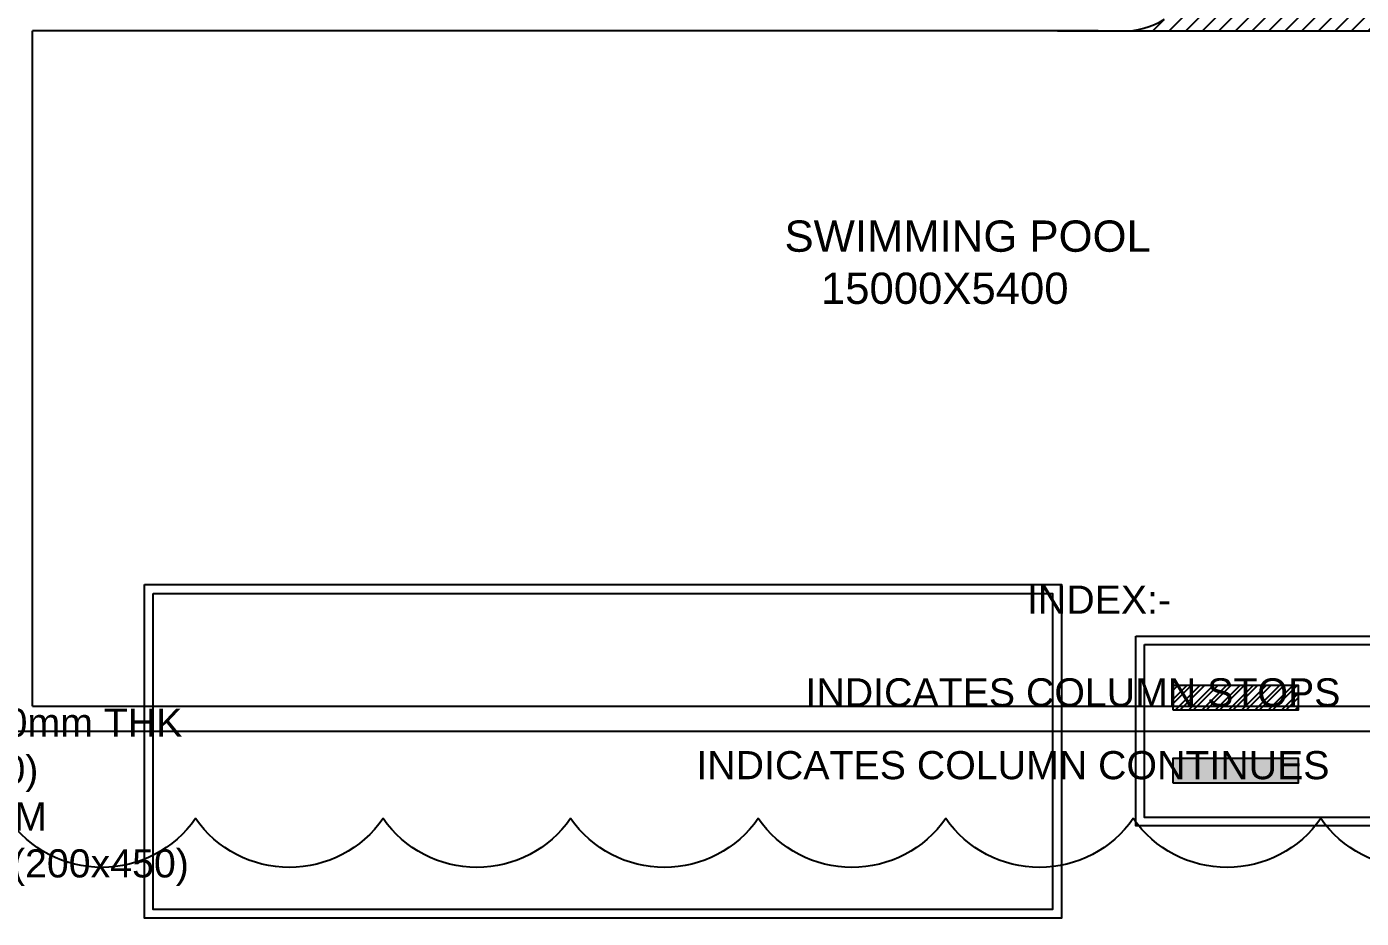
# Model space of a CAD drawing. Extents: x -32840 to 422982, y 280745 to 888746.
# Drawn here: x 80031 to 90706, y 870467 to 877595 of the extents above; entities that cross this region are included whole.
import ezdxf

# ---------------------------------------------------------------- set-up
doc = ezdxf.new("R2010")
doc.units = 0
doc.header["$LTSCALE"] = 1000
doc.linetypes.add('CONTINOUS', pattern=[0])
for name, color, linetype in [('A--------NECON--LOGO', 9, 'Continuous'), ('A-Rev', 31, 'Continuous'), ('A-WALL', 7, 'CONTINOUS'), ('S-RCWALL', 10, 'Continuous'), ('S-RCWALL HATCH', 165, 'Continuous'), ('STR-TEXT', 3, 'Continuous')]:
    doc.layers.add(name, color=color, linetype=linetype)
doc.styles.add('Notes', font='arial.ttf', dxfattribs={"height": 3})
doc.styles.get("Standard").update_dxf_attribs({"font": 'arial.ttf'})

# ---------------------------------------------------------------- blocks, each defined once
blk = doc.blocks.new('A$C6b1eea8e')
at = {"layer": 'S-RCWALL HATCH'}
h = blk.add_hatch(dxfattribs=at)
h.set_pattern_fill('ANSI32', color=8, scale=200, style=0)
h.set_pattern_definition([(45, (3629.86, -13407.99), (-53.03301, 53.03301), []), (45, (3665.21, -13407.99), (-53.03301, 53.03301), [])])
h.paths.add_polyline_path([(14244, 21341.3), (14244, 21541.3), (15244, 21541.3), (15244, 21341.3)])
blk.add_hatch(color=8, dxfattribs=at).paths.add_polyline_path([(14244, 20759.5), (14244, 20959.5), (15244, 20959.5), (15244, 20759.5)])
at = {"layer": 'A--------NECON--LOGO', "color": 8}
for points in [[(6015.6, 22345.9), (13349.5, 22345.9), (13349.5, 19678.2), (6015.6, 19678.2)], [(6086.5, 22274.9), (13278.6, 22274.9), (13278.6, 19749.2), (6086.5, 19749.2)], [(13946.1, 21934.4), (21427.9, 21934.4), (21427.9, 20418.1), (13946.1, 20418.1)], [(14013.2, 21867.3), (21360.8, 21867.3), (21360.8, 20485.2), (14013.2, 20485.2)]]:
    blk.add_lwpolyline(points, close=True, dxfattribs=at)
at = {"layer": 'S-RCWALL', "color": 8}
for points in [[(14244, 21341.3), (14244, 21541.3), (15244, 21541.3), (15244, 21341.3)], [(14244, 20759.5), (14244, 20959.5), (15244, 20959.5), (15244, 20759.5)]]:
    blk.add_lwpolyline(points, close=True, dxfattribs=at)
at = {"layer": 'STR-TEXT', "color": 8, "char_height": 225, "attachment_point": 3, "style": 'Notes'}
for s, insert in [('\\pxql;INDEX:-', (14227.3, 22338.6)), ('\\pxql;NOTE:-\\P{\\LUNLESS OTHERWISE SPECIFIED \\P}* SLAB THICKNESS SHALL BE 150mm THK\\P* BEAM SIZE SHALL BE B(200x600)\\P* U/S-  INDICATES UPSTAND BEAM\\P* DB- INDICATES DUCT BEAM DB(200x450)\\P \\P ', (6371.5, 22105.2)), ('\\pxql;INDICATES COLUMN STOPS\\P ', (15581.3, 21597)), ('\\pxql;INDICATES COLUMN CONTINUES ', (15581.3, 21015.2))]:
    blk.add_mtext(s, dxfattribs=dict(at, insert=insert))
blk = doc.blocks.new('A$C4a14b2df')
at = {"true_color": 0x000000}
h = blk.add_hatch(dxfattribs=at)
h.set_pattern_fill('ANSI31', color=18, scale=750)
h.set_pattern_definition([(45, (-7344167.64, -683297.57), (-66.2912607, 66.2912607), [])])
edge = h.paths.add_edge_path()
edge.add_line((16050, 9225), (16050, 5625))
edge.add_line((16050, 5625), (16500, 5625))
edge.add_line((16500, 5625), (16500, 9825))
edge.add_line((16500, 9825), (11161, 9825))
edge.add_arc((11180, 9524), 302, 93.5747, 125.5078)
edge.add_line((11005, 9770), (10553, 9318))
edge.add_arc((10235, 9816), 591, 272.1903, 302.5613, ccw=False)
edge.add_line((10257, 9225), (16050, 9225))
for p, q in [((10023, 9225), (1500, 9225)), ((1500, 3825), (1500, 9225)), ((9698, 9225), (9280, 9225)), ((9698, 9225), (16050, 9225)), ((1500, 3825), (16500, 3825)), ((1500, 3825), (18150, 3825)), ((1300, 3625), (18150, 3625))]:
    blk.add_line(p, q)
blk.add_arc((10235, 9816), 591, 267.8097, 302.5613)
at = {"insert": (7515, 7709), "char_height": 250, "width": 11328.57, "attachment_point": 1}
blk.add_mtext('SWIMMING POOL\\P   15000X5400', dxfattribs=at)

msp = doc.modelspace()

# ---------------------------------------------------------------- linework, layer by layer
at = {"layer": 'A-Rev', "elevation": 0}
msp.add_lwpolyline([(91881.9, 871264.7, -0.5205671), (90381.9, 871264.7, -0.5205671), (88881.9, 871264.7, -0.5205671), (87381.9, 871264.7, -0.5205671), (85881.9, 871264.7, -0.5205671), (84381.9, 871264.7, -0.5205671), (82881.9, 871264.7, -0.5205671), (81381.9, 871264.7, -0.5205671), (79881.9, 871264.7, -0.5205671)], format="xyb", dxfattribs=at)

# ---------------------------------------------------------------- block references
at = {"layer": 'A-WALL'}
msp.add_blockref('A$C4a14b2df', (78577.6, 868337.1, 0), dxfattribs=at)
at = {"layer": 'S-RCWALL'}
msp.add_blockref('A$C6b1eea8e', (74957.2, 850789, 0), dxfattribs=at)

doc.saveas('drawing.dxf')
